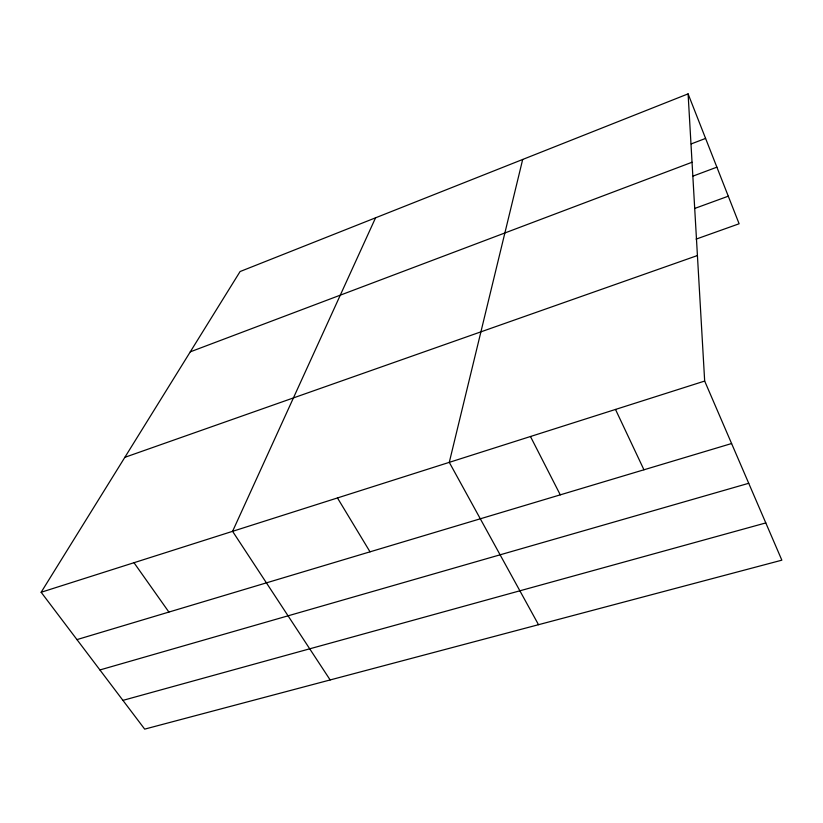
<?xml version="1.0" encoding="UTF-8"?>
<svg xmlns="http://www.w3.org/2000/svg" width="823" height="823" viewBox="0 0 823 823"><rect width="100%" height="100%" fill="white"/><g stroke="black" fill="none" stroke-linecap="round" stroke-linejoin="round"><path stroke-width="1.23" d="M522.687 159.467L449.286 462.351L538.509 624.698M375.566 217.807L232.58 531.329L330.157 679.942M688.09 93.873L704.673 381.059L781.85 560.175L144.683 729.127L41.15 592.262L240.09 271.539L688.09 93.873L739.116 223.774L696.093 239.123M691.238 143.902L705.578 138.418M190.278 351.843L692.04 162.244M693.141 176.05L716.884 167.172M694.581 208.497L728.283 196.193M124.849 457.331L697.42 255.542M41.15 592.262L704.673 381.059M76.961 639.605L731.596 443.535M99.912 669.953L748.724 483.286M122.936 700.373L765.802 522.924M133.995 562.716L168.91 612.075M337.471 497.946L370.021 551.832M530.465 436.509L560.278 494.849M615.501 409.442L643.946 469.789"/></g></svg>
